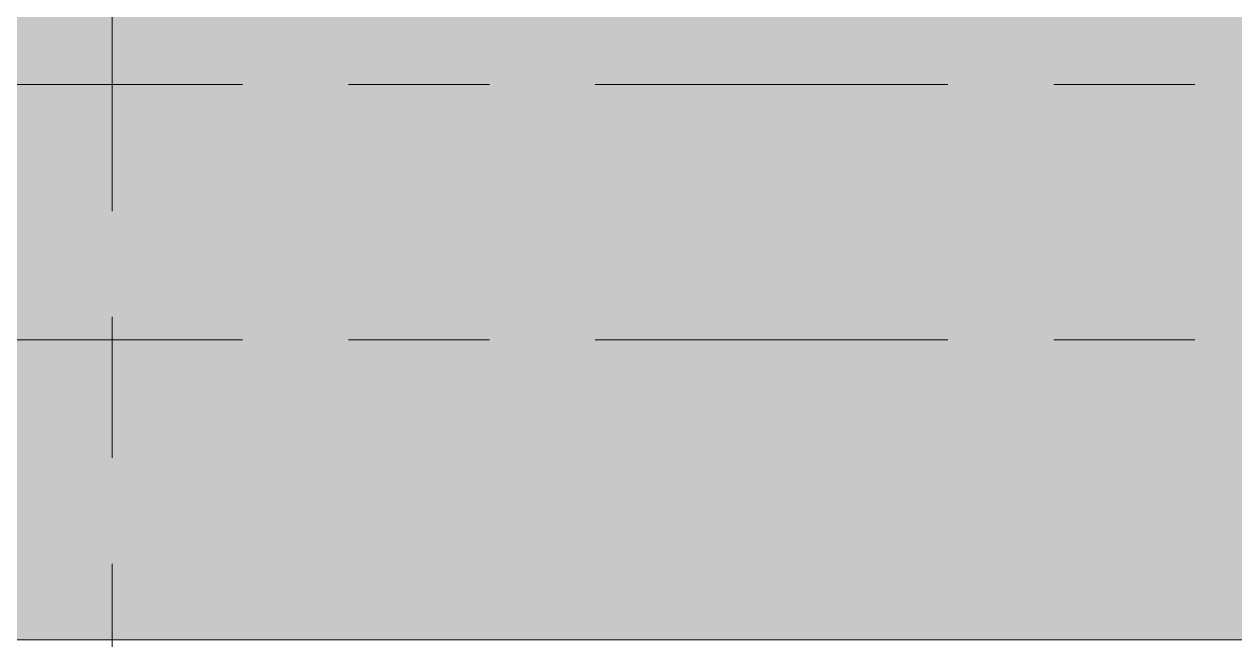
# Model space of a CAD drawing. Header units: millimetres. Extents: x 35224 to 234359, y -8553 to 29000.
# Drawn here: x 75164 to 80614, y 15650 to 18421 of the extents above; entities that cross this region are included whole.
import ezdxf

# ---------------------------------------------------------------- set-up
doc = ezdxf.new("R2010")
doc.units = ezdxf.units.MM
doc.linetypes.add('Осевая', pattern=[3175, 635, -476.25, 1587.5, -476.25])
doc.layers.add('A-DETL', color=7, linetype='Continuous', lineweight=9)
doc.layers.add('Оси-2', color=7, linetype='Осевая', lineweight=9)
doc.layers.add('A-DETL-GENF-1', color=7, linetype='Continuous', lineweight=9, true_color=0xfafafa)

msp = doc.modelspace()

# ---------------------------------------------------------------- hatches: boundary and pattern name
at = {"layer": 'A-DETL-GENF-1'}
h = msp.add_hatch(color=256, dxfattribs=at)
h.paths.add_polyline_path([(79036, -258), (84829.7, -258), (84829.7, 3300), (75858, 3300), (75858, -258), (76128.3, -258)])
h.paths.add_polyline_path([(41910, 15358), (41910, 23858), (38510, 23858), (38510, 23799.7), (38742.7, 23799.7), (38742.7, 15358), (41236.2, 15358)])
h.paths.add_polyline_path([(74674.5, 15650), (84500.7, 15650), (84500.7, 18590), (74040, 18590), (74040, 15650)])

# ---------------------------------------------------------------- linework, layer by layer
at = {"layer": 'A-DETL'}
msp.add_line((74040, 15650), (84500.7, 15650), dxfattribs=at)
at = {"layer": 'Оси-2'}
for p, q in [((75560, 593.7), (75560, 25078.1)), ((38524.2, 18150), (82250, 18150)), ((38524.2, 17000), (82250, 17000))]:
    msp.add_line(p, q, dxfattribs=at)

doc.saveas('drawing.dxf')
